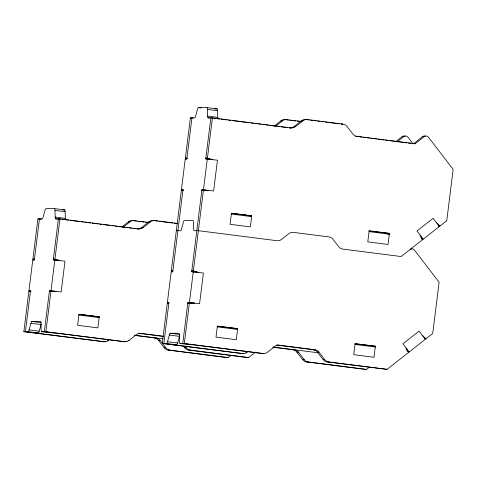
<?xml version="1.0" encoding="UTF-8"?>
<svg xmlns="http://www.w3.org/2000/svg" width="477" height="477" viewBox="0 0 477 477"><rect width="100%" height="100%" fill="white"/><g stroke="black" fill="none" stroke-linecap="round" stroke-linejoin="round"><path stroke-width="0.72" d="M107.486 340.459L108.535 340.459A6.237 6.165 89.9 0 1 103.98 341.717L23.85 331.7L28.858 291.495L31.077 291.423M30.409 290.863L28.96 290.678L32.794 259.911L34.368 259.905L39.478 218.883L41.678 219.164M34.314 259.506L32.895 259.089L37.904 218.883L42.238 218.877A6.237 0.942 -82.7 0 0 43.133 217.065L44.981 210.435A6.237 0.942 -82.7 0 1 45.875 208.622L54.545 208.616L64.681 209.904A6.237 0.942 -82.7 0 1 65.128 211.716L65.319 218.347A6.237 0.942 -82.7 0 0 65.462 219.688M60.591 219.146L58.391 218.865L53.281 259.887L64.991 261.181L61.157 291.948L49.447 290.66L44.337 331.682L124.467 341.699A6.237 6.165 89.9 0 0 129.023 340.441L136.398 334.645A6.237 6.165 89.9 0 1 140.953 333.387L163.122 336.213M23.85 331.7L28.185 331.7A6.237 0.942 -82.7 0 0 29.085 329.887L30.927 323.251A6.237 0.942 -82.7 0 1 31.828 321.438L40.491 321.432A6.237 0.942 -82.7 0 1 40.939 323.245L41.129 329.875A6.237 0.942 -82.7 0 0 41.577 331.688L45.911 331.682L50.92 291.477L49.346 291.477L56.089 291.304M51.021 290.66L54.855 259.887M59.923 260.537L54.956 259.071L59.965 218.865L138.521 228.882A6.237 6.165 89.9 0 0 143.076 227.624L150.452 221.829A6.237 6.165 89.9 0 1 155.001 220.565L177.915 223.486M99.252 316.811L97.874 327.89L77.602 325.302L78.979 314.23L99.252 316.811L78.753 314.403M248.088 351.388L246.949 352.282A6.237 6.165 89.9 0 1 242.399 353.54L162.263 343.523L167.272 303.318L168.751 303.271M168.822 302.686L167.373 302.501L171.207 271.729L172.781 271.729L183.001 189.679L181.427 189.685L185.261 158.913L186.835 158.913L191.945 117.885L193.412 118.075M172.728 271.33L171.309 270.912L181.326 190.502L183.544 190.43M187.491 158.722L185.362 158.096L190.371 117.891L194.705 117.885A6.237 0.942 -82.7 0 0 195.6 116.072L197.448 109.442A6.237 0.942 -82.7 0 1 198.343 107.629L207.012 107.617L217.148 108.911A6.237 0.942 -82.7 0 1 217.595 110.724L217.786 117.354A6.237 0.942 -82.7 0 0 218.013 118.958M212.325 118.057L210.858 117.873L205.748 158.895L217.458 160.189L213.624 190.955L201.914 189.661L191.694 271.711L203.405 273.005L199.577 303.771L187.86 302.484L182.751 343.506L262.887 353.523A6.237 6.165 89.9 0 0 267.436 352.264L274.818 346.469A6.237 6.165 89.9 0 1 279.367 345.205L314.844 349.73A6.237 6.165 89.9 0 1 318.946 352.098L324.67 359.563A6.237 6.165 89.9 0 0 328.772 361.93L387.056 369.359L408.545 352.485L406.058 347.894M162.263 343.523L166.598 343.523A6.237 0.942 -82.7 0 0 167.499 341.705L169.341 335.075A6.237 0.942 -82.7 0 1 170.241 333.262L178.905 333.256A6.237 0.942 -82.7 0 1 179.352 335.069L179.549 341.699A6.237 0.942 -82.7 0 0 179.996 343.512L184.331 343.506L189.333 303.3L187.759 303.3L194.509 303.128L192.929 303.128M189.441 302.484L193.268 271.711M198.337 272.361L193.37 270.894L203.387 190.484L201.813 190.484L208.556 190.311M203.488 189.661L207.322 158.895M212.39 159.539L207.423 158.072L212.432 117.867L290.988 127.89A6.237 6.165 89.9 0 0 295.543 126.626L302.919 120.83A6.237 6.165 89.9 0 1 307.468 119.572L342.951 124.098A6.237 6.165 89.9 0 1 347.047 126.459L352.777 133.924A6.237 6.165 89.9 0 0 356.874 136.291L415.157 143.726L424.244 136.595A2.987 2.951 89.9 0 1 428.382 137.12L453.15 169.407L446.764 220.69L440.032 225.979L438.452 225.979M237.665 328.635L236.288 339.713L216.015 337.126L217.393 326.053L237.665 328.635L217.172 326.226M251.719 215.819L250.342 226.897L230.069 224.309L231.446 213.231L251.719 215.819L231.22 213.404M375.375 346.201L373.998 357.279L353.725 354.691L355.103 343.613L375.375 346.201L354.882 343.786M389.429 233.384L388.051 244.457L367.779 241.875L369.156 230.796L389.429 233.384L368.93 230.969M35.56 332.994L38.321 332.994A6.237 0.942 -82.7 0 0 39.221 331.175L41.064 324.545A6.237 0.942 -82.7 0 1 41.225 324.014M173.98 344.817L176.734 344.811A6.237 0.942 -82.7 0 0 177.635 342.999L179.477 336.368A6.237 0.942 -82.7 0 1 179.638 335.838M122.148 226.748L128.391 221.847A6.237 6.165 89.9 0 1 132.94 220.589L149.301 222.467M123.155 227.195L129.965 221.847A6.237 6.165 89.9 0 1 134.514 220.583M138.521 228.882L136.947 228.882A6.237 6.165 89.9 0 0 141.496 227.624L148.878 221.829A6.237 6.165 89.9 0 1 153.427 220.565L155.001 220.565M274.048 126.202L280.858 120.854A6.237 6.165 89.9 0 1 285.407 119.59L301.029 121.379M275.623 126.202L282.432 120.848A6.237 6.165 89.9 0 1 286.987 119.59M290.988 127.89L289.414 127.89A6.237 6.165 89.9 0 0 293.963 126.626L301.345 120.836A6.237 6.165 89.9 0 1 305.894 119.572L307.468 119.572M395.934 141.514L402.177 136.613A2.987 2.951 89.9 0 1 405.104 136.207M396.942 141.961L403.757 136.613A2.987 2.951 89.9 0 1 407.895 137.137L412.849 143.595M412.11 143.541L413.583 143.726L422.664 136.595A2.987 2.951 89.9 0 1 425.591 136.189M134.413 335.385L154.363 337.931A6.237 6.165 89.9 0 1 158.465 340.292L164.195 347.757A6.237 6.165 89.9 0 0 168.292 350.124L226.575 357.559L228.155 357.559L231.059 355.276M183.359 346.016L184.682 347.739A6.237 6.165 89.9 0 0 188.779 350.106L247.062 357.541L248.642 357.535L255.606 352.068M423.242 239.162L439.383 226.486L433.122 218.317L416.976 230.993L423.242 239.162L421.668 239.162M272.826 347.208L292.783 349.754A6.237 6.165 89.9 0 1 296.879 352.115L302.609 359.58A6.237 6.165 89.9 0 0 306.711 361.948L364.994 369.383L366.569 369.377L369.472 367.099M409.188 351.978L425.329 339.302L419.068 331.133L402.928 343.81L409.188 351.978L408.246 351.978L406.01 349.063M424.399 338.795L425.979 338.795L432.711 333.506L439.096 282.229L414.328 249.942A2.987 2.951 89.9 0 0 410.19 249.411M214.262 108.917L217.148 108.911M207.012 107.617A6.237 0.942 -82.7 0 1 207.459 109.43L207.65 116.06A6.237 0.942 -82.7 0 0 208.097 117.873L212.432 117.867M280.858 120.854L282.432 120.848M301.345 120.836L302.919 120.83M342.951 124.098L341.371 124.098A6.237 6.165 89.9 0 1 342.164 124.253M293.963 126.626L295.543 126.626M355.824 136.291L356.874 136.291M402.177 136.613L403.757 136.613M422.664 136.595L424.244 136.595M413.583 143.726L415.157 143.726M185.362 158.096L186.936 158.09M207.423 158.072L205.849 158.072L210.816 159.545L208.64 159.264M181.326 190.502L182.9 190.502M62.517 209.91L64.681 209.904M235.954 214.012L237.528 214.006M244.063 215.044L245.637 215.044M250.043 216.641L251.617 216.641L231.345 214.054M54.545 208.616A6.237 0.942 -82.7 0 1 54.992 210.429L55.183 217.053A6.237 0.942 -82.7 0 0 55.63 218.865L59.965 218.865M128.391 221.847L129.965 221.847M148.878 221.829L150.452 221.829M438.441 226.486L439.383 226.486M141.496 227.624L143.076 227.624M176.317 230.707L180.652 230.701A6.237 0.942 -82.7 0 0 181.552 228.888L183.395 222.258A6.237 0.942 -82.7 0 1 184.295 220.446L192.958 220.44A6.237 0.942 -82.7 0 1 193.406 222.252L193.602 228.877A6.237 0.942 -82.7 0 0 194.044 230.689L198.378 230.689L276.934 240.706A6.237 6.165 89.9 0 0 281.49 239.448L288.865 233.652A6.237 6.165 89.9 0 1 293.421 232.388L328.897 236.914A6.237 6.165 89.9 0 1 332.994 239.281L338.724 246.746A6.237 6.165 89.9 0 0 342.826 249.107L401.109 256.543L422.598 239.669L420.112 235.078M373.664 231.572L375.238 231.572M381.773 232.609L383.347 232.609M387.753 234.207L389.327 234.201L369.055 231.619M32.895 259.089L34.469 259.089M54.956 259.071L53.382 259.071L58.349 260.537M171.309 270.912L172.889 270.912M193.37 270.894L191.796 270.894L197.812 272.361M28.96 290.678L30.534 290.678L25.424 331.7L103.98 341.717M54.515 291.304L55.565 291.304M28.858 291.495L30.433 291.495M167.373 302.501L168.953 302.501L163.844 343.523L242.399 353.54M167.272 303.318L168.846 303.318M83.487 315.005L85.061 315.005M91.596 316.036L93.17 316.036M97.576 317.634L99.15 317.634L78.878 315.047M221.9 326.828L223.474 326.828M230.009 327.86L231.583 327.86M41.577 331.688L54.473 332.976M140.953 333.387L139.373 333.387A6.237 6.165 89.9 0 0 138.569 333.34M154.363 337.931L155.943 337.925A6.237 6.165 89.9 0 1 160.039 340.292L165.769 347.757A6.237 6.165 89.9 0 0 169.872 350.124L228.155 357.559M158.465 340.292L160.039 340.292M127.973 340.441L129.023 340.441M359.61 344.394L361.184 344.388M179.996 343.512L192.887 344.799M279.367 345.205L277.793 345.211A6.237 6.165 89.9 0 0 276.183 345.217M367.719 345.426L369.293 345.426M164.195 347.757L165.769 347.757M184.682 347.739L186.257 347.739A6.237 6.165 89.9 0 0 190.353 350.106L248.642 357.535M292.783 349.754L294.357 349.748A6.237 6.165 89.9 0 1 298.459 352.115L304.183 359.58A6.237 6.165 89.9 0 0 308.285 361.948L366.569 369.377M314.844 349.73L313.27 349.736A6.237 6.165 89.9 0 1 317.366 352.098L323.096 359.563A6.237 6.165 89.9 0 0 327.192 361.93L387.056 369.359M168.292 350.124L169.872 350.124M188.779 350.106L190.353 350.106M296.879 352.115L298.459 352.115M317.366 352.098L318.946 352.098M245.899 352.282L246.949 352.282M302.609 359.58L304.183 359.58M323.096 359.563L324.67 359.563M306.711 361.948L308.285 361.948M327.192 361.93L328.772 361.93M305.894 119.572L308.852 119.948M310.33 120.138L312.548 120.419M314.027 120.609L316.245 120.89M317.724 121.08L319.936 121.367M321.415 121.552L323.633 121.838M325.111 122.023L327.329 122.309M328.808 122.494L339.153 123.817M198.343 107.629L201.24 107.999M207.459 109.43L217.595 110.724M285.407 119.59L288.364 119.965M289.843 120.156L292.061 120.437M293.54 120.627L295.758 120.908M297.237 121.098L299.455 121.385M207.65 116.06L217.786 117.354M213.75 118.242L215.998 118.529M217.375 118.701L219.664 118.994M221.137 119.178L223.337 119.465M224.804 119.649L227.01 119.93M228.477 120.121L230.677 120.401M232.883 120.681L246.096 122.362M247.563 122.553L249.769 122.833M251.236 123.018L253.436 123.299M254.909 123.489L257.109 123.77M258.576 123.954L260.782 124.241M262.249 124.425L264.449 124.706M265.922 124.891L268.122 125.177M269.588 125.362L276.201 126.202M277.668 126.393L279.868 126.673M281.335 126.858L287.214 127.609M356.039 136.386L358.251 136.666M359.724 136.857L361.942 137.137M363.414 137.328L365.626 137.609M367.105 137.799L369.317 138.08M370.79 138.27L373.008 138.551M374.481 138.741L376.693 139.022M378.172 139.212L380.384 139.493M381.862 139.678L384.074 139.964M385.547 140.149L387.759 140.435M389.238 140.62L395.874 141.466M397.353 141.657L406.947 142.879M408.419 143.07L410.631 143.35M208.097 117.873L209.546 118.057M190.371 117.891L191.837 118.075M205.748 158.895L207.197 159.079M185.261 158.913L186.71 159.097M201.914 189.661L206.982 190.311M181.427 189.685L183.597 189.959M154.906 220.756L157.863 221.131M159.342 221.322L172.644 223.021M174.123 223.206L176.341 223.492M54.992 210.429L65.128 211.716M134.419 220.773L136.637 221.06M138.115 221.245L140.333 221.531M141.812 221.716L144.03 222.002M145.509 222.187L148.46 222.568M55.183 217.053L65.319 218.347M62.01 219.325L64.908 219.694M65.731 219.802L68.67 220.177M70.137 220.362L79.683 221.578M81.15 221.769L83.35 222.049M84.817 222.234L87.023 222.515M88.489 222.705L90.696 222.986M92.162 223.17L94.363 223.457M95.829 223.641L98.035 223.922M99.502 224.107L101.702 224.393M103.175 224.578L109.782 225.418M111.248 225.609L113.454 225.889M114.921 226.074L117.121 226.354M118.594 226.545L124.467 227.29M125.934 227.481L128.134 227.762M129.607 227.946L131.807 228.227M133.274 228.417L135.48 228.698M55.63 218.865L57.8 219.146M37.904 218.883L40.104 219.164M191.694 271.711L194.592 272.081M196.041 272.266L197.484 272.45M171.207 271.729L172.656 271.914M53.281 259.887L55.451 260.168M56.9 260.353L59.07 260.627M32.794 259.911L34.243 260.09M187.86 302.484L194.377 303.312M49.447 290.66L55.237 291.399M217.291 326.87L237.564 329.458M355.001 344.436L375.274 347.023M276.809 345.086L315.219 349.981M170.241 333.262L179.65 334.466M272.922 347.017L318.469 352.825M169.341 335.075L179.477 336.368M138.396 333.262L163.51 336.464M31.828 321.438L41.237 322.643M134.508 335.194L163.062 338.837M30.927 323.251L41.064 324.545M184.331 343.506L262.887 353.523M167.499 341.705L177.635 342.999M166.598 343.523L176.734 344.811M45.911 331.682L124.467 341.699M29.085 329.887L39.221 331.175M28.185 331.7L38.321 332.994M436.252 222.401L440.032 225.979M422.199 335.218L425.979 338.795M420.952 237.409L422.294 239.162M184.933 346.016L186.257 347.739M51.713 332.982A6.237 0.942 -82.7 0 1 51.498 332.767M105.566 341.282A6.237 6.165 89.9 0 1 102.406 341.723M126.053 341.264A6.237 6.165 89.9 0 1 122.893 341.705M190.132 344.799A6.237 0.942 -82.7 0 1 189.912 344.591M243.222 353.374A6.237 6.165 89.9 0 1 240.819 353.546M263.709 353.356A6.237 6.165 89.9 0 1 261.307 353.529M410.792 248.809A2.987 2.951 89.9 0 1 411.884 249.179"/></g></svg>
